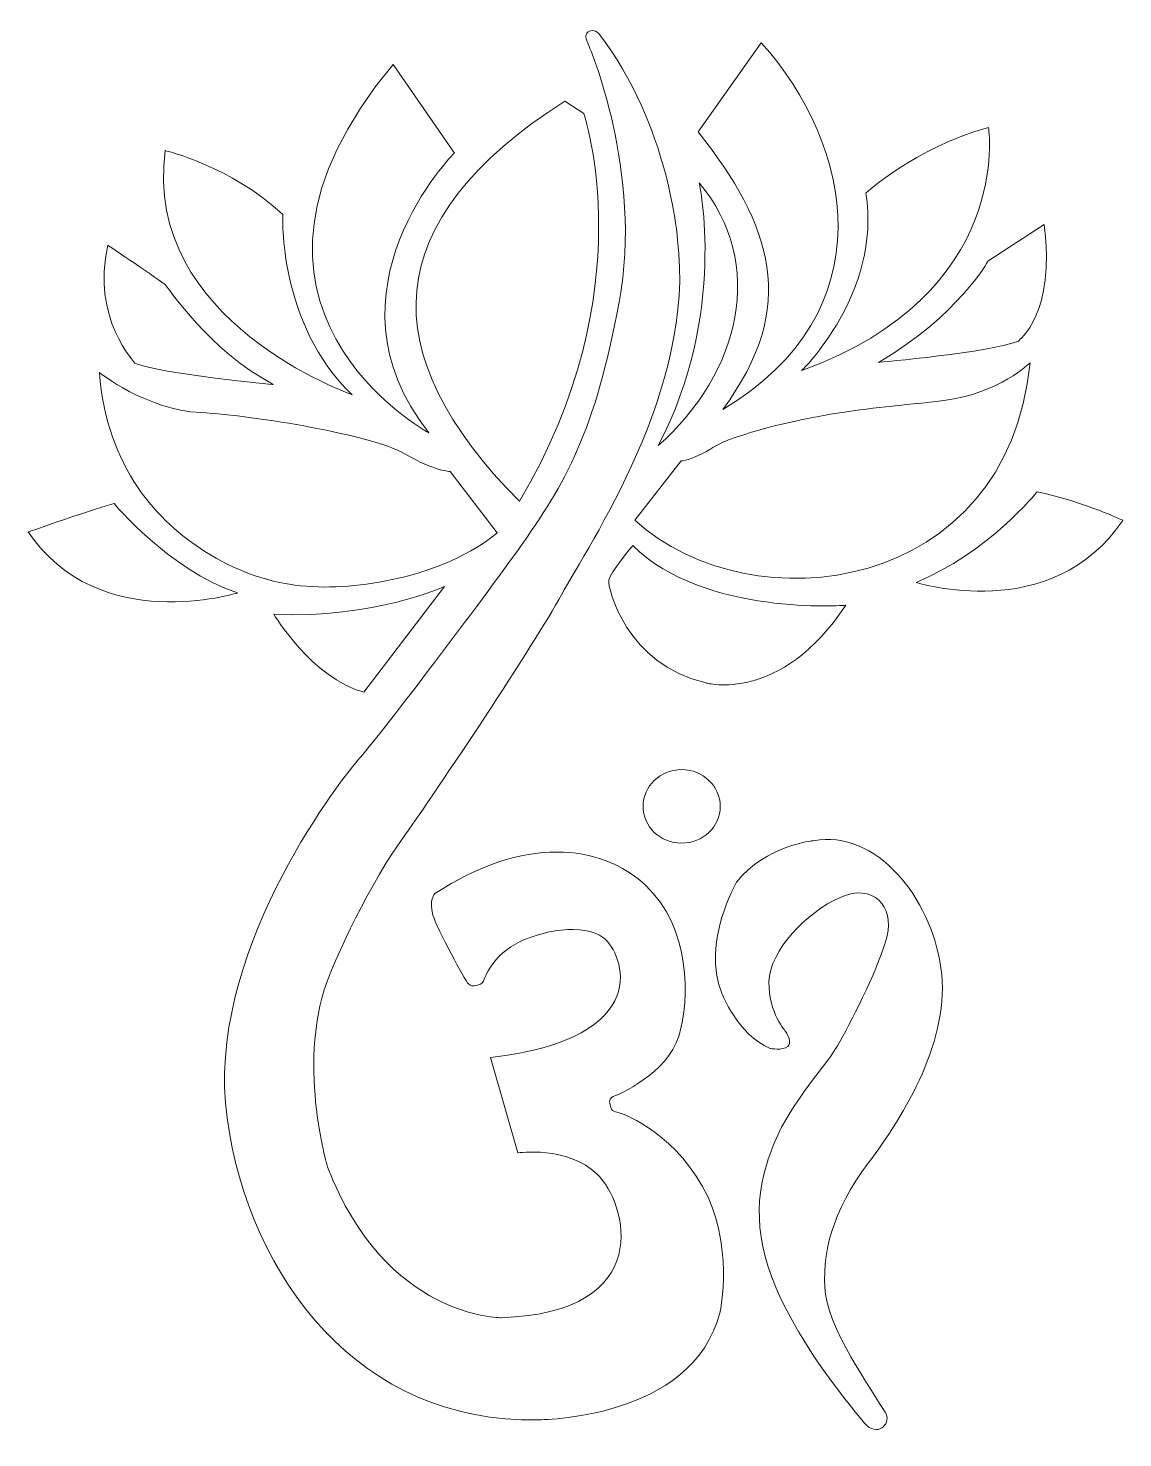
# Model space of a CAD drawing. Header units: millimetres. Extents: x -101 to 101, y -131 to 130.
import ezdxf

# ---------------------------------------------------------------- set-up
doc = ezdxf.new("R2010")
doc.units = ezdxf.units.MM
doc.header["$MEASUREMENT"] = 0
doc.layers.add('Layer 1', color=7, linetype='Continuous')

msp = doc.modelspace()

# ---------------------------------------------------------------- linework, layer by layer
at = {"layer": 'Layer 1', "color": 250, "lineweight": 20}
for points, knots in [([(-17.1208, -46.5579), (-17.1208, -46.5579), (-15.9231, -42.2962), (-11.2115, -39.691), (-6.5, -37.0863), (1.4291, -35.7059), (5.104, -38.5101), (8.7797, -41.3136), (14.9618, -57.1134), (-15.7834, -60.6549), (-15.7834, -60.6549), (-10.729, -78.3029), (-10.729, -78.3029), (-10.729, -78.3029), (-1.6435, -76.9456), (3.9102, -82.2226), (9.4638, -87.5005), (14.9302, -107.893), (-13.8325, -108.7961), (-13.8325, -108.7961), (-35.2007, -108.9533), (-45.9522, -80.9087), (-45.9522, -80.9087), (-52.0002, -60.8617), (-45.489, -45.1403), (-45.489, -45.1403), (-39.6856, -30.868), (-32.468, -20.7004), (-25.2504, -10.5343), (-7.7185, 15.7156), (-2.6705, 24.9595), (2.3782, 34.2018), (22.3084, 63.2857), (18.7985, 90.6106), (18.7985, 90.6106), (17.3371, 111.6957), (4.2433, 128.7728), (4.2433, 128.7728), (3.2563, 129.7558), (2.2475, 129.0737), (2.2475, 129.0737), (1.4763, 128.518), (2.0079, 127.4335), (2.5394, 126.3473), (12.4496, 103.0233), (7.9933, 79.0766), (3.5366, 55.1296), (-1.8373, 45.6602), (-10.6502, 33.345), (-19.4628, 21.0298), (-36.245, -0.9736), (-40.3282, -5.6699), (-44.4113, -10.3662), (-68.685, -42.0588), (-64.5642, -71.8192), (-60.4427, -101.5802), (-39.7752, -128.468), (-7.0562, -127.6705), (-7.0562, -127.6705), (21.5943, -127.848), (26.683, -107.6986), (26.683, -107.6986), (29.4105, -95.0942), (23.4149, -84.4952), (17.4198, -73.8975), (8.1488, -70.8029), (7.3005, -70.6873), (6.4517, -70.573), (6.2894, -69.5077), (6.2353, -68.8386), (6.1812, -68.1679), (6.8593, -67.8071), (7.185, -67.7552), (7.5103, -67.7039), (16.9791, -63.6158), (19.042, -56.6896), (21.1049, -49.7628), (21.1968, -36.6636), (12.9056, -28.8407), (4.6137, -21.0176), (-9.8125, -19.6503), (-26.0959, -30.3292), (-26.0959, -30.3292), (-27.2937, -31.6324), (-26.4578, -34.3047), (-25.6214, -36.9775), (-20.5282, -46.3691), (-19.8816, -47.0557), (-19.2356, -47.7416), (-17.5255, -47.3436), (-17.1208, -46.5579)], [0, 0, 0, 0, 0.03333333, 0.03333333, 0.03333333, 0.06666667, 0.06666667, 0.06666667, 0.1, 0.1, 0.1, 0.13333333, 0.13333333, 0.13333333, 0.16666667, 0.16666667, 0.16666667, 0.2, 0.2, 0.2, 0.23333333, 0.23333333, 0.23333333, 0.26666667, 0.26666667, 0.26666667, 0.3, 0.3, 0.3, 0.33333333, 0.33333333, 0.33333333, 0.36666667, 0.36666667, 0.36666667, 0.4, 0.4, 0.4, 0.43333333, 0.43333333, 0.43333333, 0.46666667, 0.46666667, 0.46666667, 0.5, 0.5, 0.5, 0.53333333, 0.53333333, 0.53333333, 0.56666667, 0.56666667, 0.56666667, 0.6, 0.6, 0.6, 0.63333333, 0.63333333, 0.63333333, 0.66666667, 0.66666667, 0.66666667, 0.7, 0.7, 0.7, 0.73333333, 0.73333333, 0.73333333, 0.76666667, 0.76666667, 0.76666667, 0.8, 0.8, 0.8, 0.83333333, 0.83333333, 0.83333333, 0.86666667, 0.86666667, 0.86666667, 0.9, 0.9, 0.9, 0.93333333, 0.93333333, 0.93333333, 0.96666667, 0.96666667, 0.96666667, 1, 1, 1, 1]), ([(34.2977, 127.0719), (34.2977, 127.0719), (22.5912, 110.5692), (22.5912, 110.5692), (36.2896, 93.3621), (41.3568, 78.3266), (27.1713, 59.2312), (57.5382, 77.2692), (51.2912, 108.1309), (34.2977, 127.0719)], [0, 0, 0, 0, 0.33333333, 0.33333333, 0.33333333, 0.66666667, 0.66666667, 0.66666667, 1, 1, 1, 1]), ([(-22.5017, 106.6656), (-22.5017, 106.6656), (-47.9468, 81.1113), (-27.2111, 54.8952), (-27.2111, 54.8952), (-70.954, 78.5828), (-33.8148, 123.0663), (-33.8148, 123.0663), (-22.5017, 106.6656), (-22.5017, 106.6656)], [0, 0, 0, 0, 0.33333333, 0.33333333, 0.33333333, 0.66666667, 0.66666667, 0.66666667, 1, 1, 1, 1]), ([(-2.0709, 116.2641), (-2.0709, 116.2641), (1.439, 113.9971), (1.439, 113.9971), (1.439, 113.9971), (12.7695, 81.0172), (-10.4608, 42.2378), (-37.7023, 69.6285), (-36.6645, 94.1785), (-2.0709, 116.2641)], [0, 0, 0, 0, 0.33333333, 0.33333333, 0.33333333, 0.66666667, 0.66666667, 0.66666667, 1, 1, 1, 1]), ([(76.3391, 111.415), (76.3391, 111.415), (81.1375, 80.6429), (41.7803, 66.4281), (41.7803, 66.4281), (56.5999, 80.7606), (53.6395, 99.2716), (53.6395, 99.2716), (62.5668, 107.4959), (76.3391, 111.415)], [0, 0, 0, 0, 0.33333333, 0.33333333, 0.33333333, 0.66666667, 0.66666667, 0.66666667, 1, 1, 1, 1]), ([(-54.2339, 95.2716), (-54.2339, 95.2716), (-55.1882, 75.0442), (-41.3934, 61.9365), (-41.3934, 61.9365), (-80.3644, 75.5532), (-75.9983, 107.1134), (-75.9983, 107.1134), (-63.8594, 104.2782), (-54.2339, 95.2716)], [0, 0, 0, 0, 0.33333333, 0.33333333, 0.33333333, 0.66666667, 0.66666667, 0.66666667, 1, 1, 1, 1]), ([(22.8029, 101.1535), (22.8029, 101.1535), (28.1024, 77.1289), (15.2342, 52.5282), (30.5024, 66.1009), (35.2885, 86.1529), (22.8029, 101.1535)], [0, 0, 0, 0, 0.5, 0.5, 0.5, 1, 1, 1, 1]), ([(86.6321, 93.4174), (86.6321, 93.4174), (76.2344, 86.6525), (76.2344, 86.6525), (76.2344, 86.6525), (70.808, 76.6578), (56.0025, 67.9358), (56.0025, 67.9358), (76.8375, 69.7823), (81.8619, 71.8824), (81.8619, 71.8824), (88.8963, 77.1662), (86.6321, 93.4174)], [0, 0, 0, 0, 0.25, 0.25, 0.25, 0.5, 0.5, 0.5, 0.75, 0.75, 0.75, 1, 1, 1, 1]), ([(-86.603, 89.5899), (-86.603, 89.5899), (-76.7702, 83.0217), (-75.9568, 82.2495), (-75.1439, 81.4761), (-68.0481, 70.309), (-56.0001, 63.8467), (-56.0001, 63.8467), (-76.105, 65.7441), (-81.5008, 67.7106), (-81.5008, 67.7106), (-89.7786, 76.2088), (-86.603, 89.5899)], [0, 0, 0, 0, 0.25, 0.25, 0.25, 0.5, 0.5, 0.5, 0.75, 0.75, 0.75, 1, 1, 1, 1]), ([(19.4569, 49.7113), (19.4569, 49.7113), (10.8685, 38.7335), (10.8685, 38.7335), (32.5979, 18.9775), (79.9245, 25.2087), (84.0318, 67.875), (84.0318, 67.875), (78.3959, 62.1871), (68.0495, 60.8817), (57.7036, 59.5758), (43.6394, 59.038), (28.2014, 53.5859), (28.2014, 53.5859), (26.1949, 52.7443), (24.7626, 51.821), (23.3303, 50.8995), (20.0024, 49.4937), (19.4569, 49.7113)], [0, 0, 0, 0, 0.16666667, 0.16666667, 0.16666667, 0.33333333, 0.33333333, 0.33333333, 0.5, 0.5, 0.5, 0.66666667, 0.66666667, 0.66666667, 0.83333333, 0.83333333, 0.83333333, 1, 1, 1, 1]), ([(-88.1798, 66.0667), (-88.1798, 66.0667), (-79.6754, 59.1928), (-69.4118, 58.636), (-59.1478, 58.0775), (-37.6324, 54.4604), (-31.7671, 51.0678), (-25.9018, 47.6746), (-23.2666, 47.7559), (-23.2666, 47.7559), (-23.2666, 47.7559), (-14.5819, 36.4207), (-14.5819, 36.4207), (-14.5819, 36.4207), (-21.0673, 30.3891), (-33.9908, 27.7473), (-46.8849, 25.111), (-57.5948, 25.9774), (-68.673, 32.9656), (-77.2365, 38.3682), (-86.7723, 48.307), (-88.1798, 66.0667)], [0, 0, 0, 0, 0.14285714, 0.14285714, 0.14285714, 0.28571429, 0.28571429, 0.28571429, 0.42857143, 0.42857143, 0.42857143, 0.57142857, 0.57142857, 0.57142857, 0.71428571, 0.71428571, 0.71428571, 0.85714286, 0.85714286, 0.85714286, 1, 1, 1, 1]), ([(-101.3549, 36.5566), (-101.3549, 36.5566), (-88.2166, 41.1368), (-85.4452, 41.8171), (-85.4452, 41.8171), (-75.35, 29.5695), (-62.6357, 25.2937), (-62.6357, 25.2937), (-88.2787, 17.2165), (-101.3549, 36.5566)], [0, 0, 0, 0, 0.33333333, 0.33333333, 0.33333333, 0.66666667, 0.66666667, 0.66666667, 1, 1, 1, 1]), ([(85.3451, 43.9936), (85.3451, 43.9936), (76.0973, 32.508), (62.9263, 27.2396), (62.9263, 27.2396), (88.0901, 19.2024), (101.1911, 38.7009), (101.1911, 38.7009), (94.6747, 41.9289), (85.3451, 43.9936)], [0, 0, 0, 0, 0.33333333, 0.33333333, 0.33333333, 0.66666667, 0.66666667, 0.66666667, 1, 1, 1, 1]), ([(10.5012, 34.0488), (10.5012, 34.0488), (6.2517, 29.0003), (6.0584, 27.6239), (5.8651, 26.2474), (9.2679, 12.0242), (24.0666, 8.6224), (24.0666, 8.6224), (37.8609, 4.74), (49.9219, 23.004), (49.9219, 23.004), (23.8546, 20.9343), (10.5012, 34.0488)], [0, 0, 0, 0, 0.25, 0.25, 0.25, 0.5, 0.5, 0.5, 0.75, 0.75, 0.75, 1, 1, 1, 1]), ([(-24.3504, 26.4957), (-24.3504, 26.4957), (-37.328, 20.4861), (-55.8913, 21.3451), (-55.8913, 21.3451), (-48.8275, 9.4802), (-39.2173, 6.9054), (-39.2173, 6.9054), (-24.3504, 26.4957), (-24.3504, 26.4957)], [0, 0, 0, 0, 0.33333333, 0.33333333, 0.33333333, 0.66666667, 0.66666667, 0.66666667, 1, 1, 1, 1]), ([(19.5623, -7.4065), (23.5118, -7.4065), (26.7134, -10.4496), (26.7134, -14.2031), (26.7134, -17.9559), (23.5118, -20.9979), (19.5623, -20.9979), (15.6122, -20.9979), (12.4101, -17.9559), (12.4101, -14.2031), (12.4101, -10.4496), (15.6122, -7.4065), (19.5623, -7.4065)], [0, 0, 0, 0, 0.25, 0.25, 0.25, 0.5, 0.5, 0.5, 0.75, 0.75, 0.75, 1, 1, 1, 1]), ([(38.8687, -55.9236), (38.8687, -55.9236), (35.6035, -52.4177), (35.718, -46.6317), (35.8329, -40.8464), (42.7297, -33.7788), (48.9024, -31.0348), (55.0749, -28.2917), (58.8588, -32.7845), (57.564, -38.1775), (56.2699, -43.5705), (51.3874, -53.0727), (48.9028, -57.6417), (46.4189, -62.2116), (39.9768, -68.488), (36.7043, -76.4924), (33.4324, -84.498), (32.4216, -92.357), (37.0729, -103.3438), (41.7247, -114.3312), (51.1017, -125.5663), (53.4156, -128.2883), (55.7292, -131.0108), (58.2077, -128.445), (57.4372, -126.7174), (56.6661, -124.9904), (47.0873, -111.8099), (46.2008, -104.5258), (45.3135, -97.2412), (47.3934, -89.036), (54.101, -80.1832), (60.8083, -71.331), (69.403, -57.1568), (67.5378, -44.0745), (65.6728, -30.9916), (55.5472, -18.4259), (43.9614, -20.5538), (43.9614, -20.5538), (35.1323, -21.3615), (29.7358, -28.2359), (29.7358, -28.2359), (23.2483, -39.2011), (26.9796, -48.7483), (26.9796, -48.7483), (29.9343, -56.4376), (35.9365, -58.9843), (35.9365, -58.9843), (38.2532, -59.4103), (39.1956, -58.65), (40.1375, -57.8907), (38.8687, -55.9236), (38.8687, -55.9236)], [0, 0, 0, 0, 0.05882353, 0.05882353, 0.05882353, 0.11764706, 0.11764706, 0.11764706, 0.17647059, 0.17647059, 0.17647059, 0.23529412, 0.23529412, 0.23529412, 0.29411765, 0.29411765, 0.29411765, 0.35294118, 0.35294118, 0.35294118, 0.41176471, 0.41176471, 0.41176471, 0.47058824, 0.47058824, 0.47058824, 0.52941176, 0.52941176, 0.52941176, 0.58823529, 0.58823529, 0.58823529, 0.64705882, 0.64705882, 0.64705882, 0.70588235, 0.70588235, 0.70588235, 0.76470588, 0.76470588, 0.76470588, 0.82352941, 0.82352941, 0.82352941, 0.88235294, 0.88235294, 0.88235294, 0.94117647, 0.94117647, 0.94117647, 1, 1, 1, 1])]:
    msp.add_open_spline(points, degree=3, knots=knots, dxfattribs=at)

doc.saveas('drawing.dxf')
